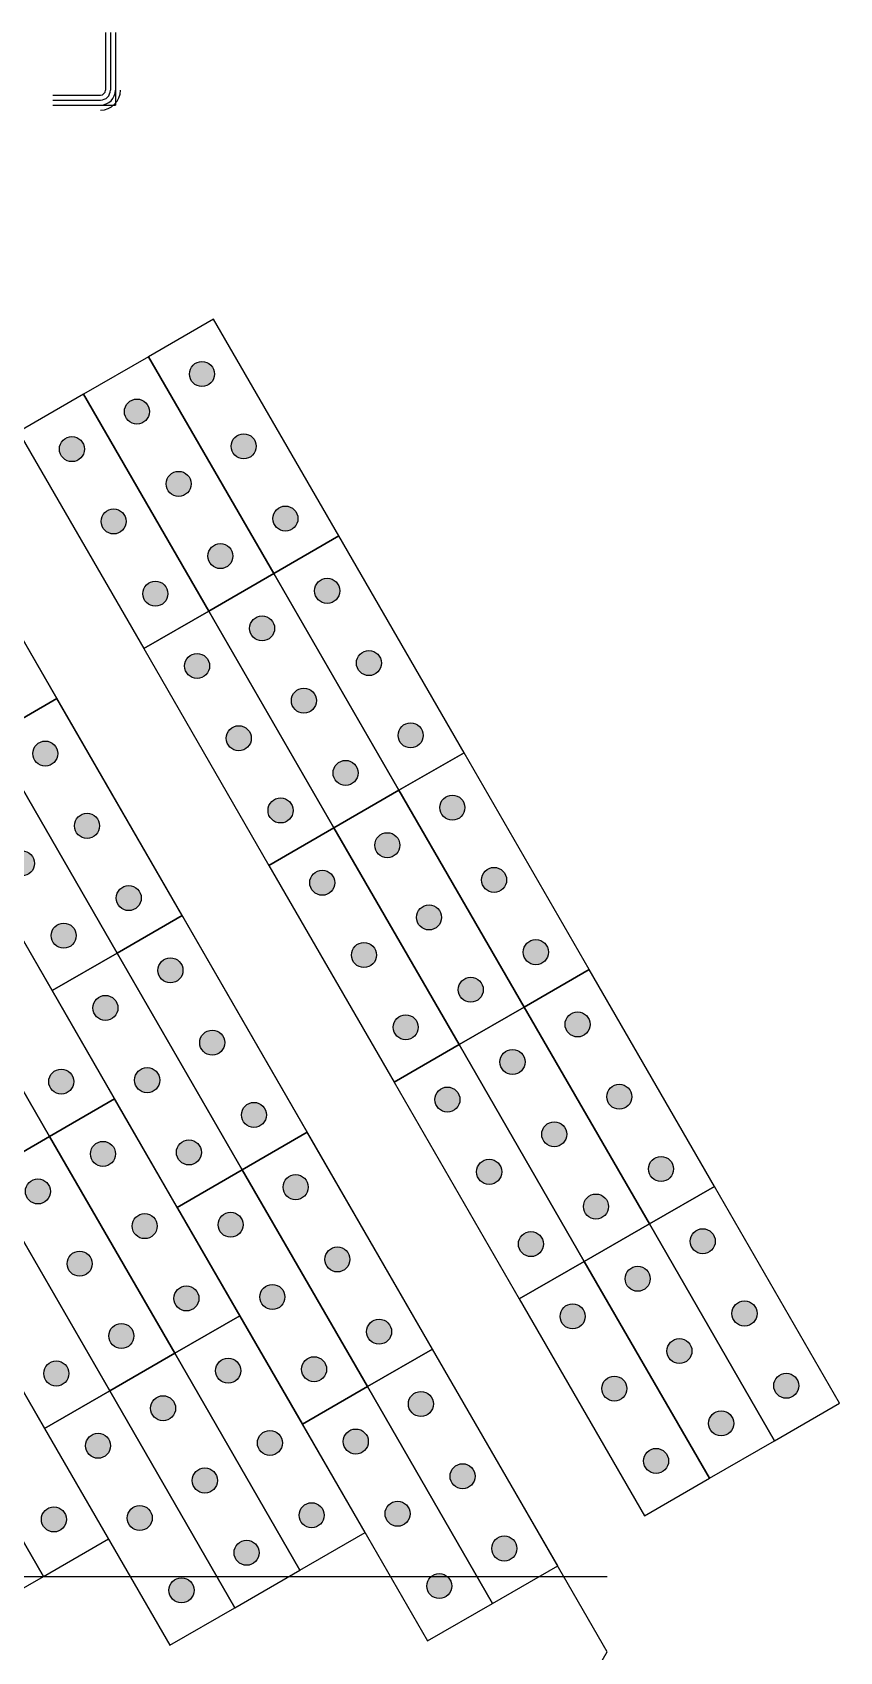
# Model space of a CAD drawing. Header units: millimetres. Extents: x 1388 to 8110, y -1425 to 5021.
# Drawn here: x 2890.7 to 3051.9, y -620.1 to -296.7 of the extents above; entities that cross this region are included whole.
import ezdxf

# ---------------------------------------------------------------- set-up
doc = ezdxf.new("R2010")
doc.units = ezdxf.units.MM

msp = doc.modelspace()

# ---------------------------------------------------------------- hatches: boundary and pattern name
at = {"true_color": 0xf1eb1f}
h = msp.add_hatch(color=2, dxfattribs=at)
h.dxf.hatch_style = 1
h.paths.add_polyline_path([(2927.053, -364.979, 1), (2922.053, -364.979, 1)])
h = msp.add_hatch(color=2, dxfattribs=at)
h.dxf.hatch_style = 1
h.paths.add_polyline_path([(2914.062, -372.479, 1), (2909.062, -372.479, 1)])
h = msp.add_hatch(color=2, dxfattribs=at)
h.dxf.hatch_style = 1
h.paths.add_polyline_path([(2901.072, -379.979, 1), (2896.072, -379.979, 1)])
h = msp.add_hatch(color=2, dxfattribs=at)
h.dxf.hatch_style = 1
h.paths.add_polyline_path([(2935.386, -379.413, 1), (2930.386, -379.413, 1)])
h = msp.add_hatch(color=2, dxfattribs=at)
h.dxf.hatch_style = 1
h.paths.add_polyline_path([(2922.396, -386.913, 1), (2917.396, -386.913, 1)])
h = msp.add_hatch(color=2, dxfattribs=at)
h.dxf.hatch_style = 1
h.paths.add_polyline_path([(2909.405, -394.413, 1), (2904.405, -394.413, 1)])
h = msp.add_hatch(color=2, dxfattribs=at)
h.dxf.hatch_style = 1
h.paths.add_polyline_path([(2943.719, -393.847, 1), (2938.719, -393.847, 1)])
h = msp.add_hatch(color=2, dxfattribs=at)
h.dxf.hatch_style = 1
h.paths.add_polyline_path([(2930.729, -401.347, 1), (2925.729, -401.347, 1)])
h = msp.add_hatch(color=2, dxfattribs=at)
h.dxf.hatch_style = 1
h.paths.add_polyline_path([(2917.739, -408.847, 1), (2912.739, -408.847, 1)])
h = msp.add_hatch(color=2, dxfattribs=at)
h.dxf.hatch_style = 1
h.paths.add_polyline_path([(2952.053, -408.28, 1), (2947.053, -408.28, 1)])
h = msp.add_hatch(color=2, dxfattribs=at)
h.dxf.hatch_style = 1
h.paths.add_polyline_path([(2939.062, -415.78, 1), (2934.062, -415.78, 1)])
h = msp.add_hatch(color=2, dxfattribs=at)
h.dxf.hatch_style = 1
h.paths.add_polyline_path([(2960.386, -422.714, 1), (2955.386, -422.714, 1)])
h = msp.add_hatch(color=2, dxfattribs=at)
h.dxf.hatch_style = 1
h.paths.add_polyline_path([(2926.072, -423.28, 1), (2921.072, -423.28, 1)])
h = msp.add_hatch(color=2, dxfattribs=at)
h.dxf.hatch_style = 1
h.paths.add_polyline_path([(2947.396, -430.214, 1), (2942.396, -430.214, 1)])
h = msp.add_hatch(color=2, dxfattribs=at)
h.dxf.hatch_style = 1
h.paths.add_polyline_path([(2934.405, -437.714, 1), (2929.405, -437.714, 1)])
h = msp.add_hatch(color=2, dxfattribs=at)
h.dxf.hatch_style = 1
h.paths.add_polyline_path([(2968.719, -437.148, 1), (2963.719, -437.148, 1)])
h = msp.add_hatch(color=2, dxfattribs=at)
h.dxf.hatch_style = 1
h.paths.add_polyline_path([(2895.761, -440.78, 1), (2890.761, -440.78, 1)])
h = msp.add_hatch(color=2, dxfattribs=at)
h.dxf.hatch_style = 1
h.paths.add_polyline_path([(2955.729, -444.648, 1), (2950.729, -444.648, 1)])
h = msp.add_hatch(color=2, dxfattribs=at)
h.dxf.hatch_style = 1
h.paths.add_polyline_path([(2977.053, -451.582, 1), (2972.053, -451.582, 1)])
h = msp.add_hatch(color=2, dxfattribs=at)
h.dxf.hatch_style = 1
h.paths.add_polyline_path([(2904.094, -455.214, 1), (2899.094, -455.214, 1)])
h = msp.add_hatch(color=2, dxfattribs=at)
h.dxf.hatch_style = 1
h.paths.add_polyline_path([(2942.739, -452.148, 1), (2937.739, -452.148, 1)])
h = msp.add_hatch(color=2, dxfattribs=at)
h.dxf.hatch_style = 1
h.paths.add_polyline_path([(2964.062, -459.082, 1), (2959.062, -459.082, 1)])
h = msp.add_hatch(color=2, dxfattribs=at)
h.dxf.hatch_style = 1
h.paths.add_polyline_path([(2891.104, -462.714, 1), (2886.104, -462.714, 1)])
h = msp.add_hatch(color=2, dxfattribs=at)
h.dxf.hatch_style = 1
h.paths.add_polyline_path([(2951.072, -466.582, 1), (2946.072, -466.582, 1)])
h = msp.add_hatch(color=2, dxfattribs=at)
h.dxf.hatch_style = 1
h.paths.add_polyline_path([(2985.386, -466.015, 1), (2980.386, -466.015, 1)])
h = msp.add_hatch(color=2, dxfattribs=at)
h.dxf.hatch_style = 1
h.paths.add_polyline_path([(2912.428, -469.648, 1), (2907.428, -469.648, 1)])
h = msp.add_hatch(color=2, dxfattribs=at)
h.dxf.hatch_style = 1
h.paths.add_polyline_path([(2972.396, -473.515, 1), (2967.396, -473.515, 1)])
h = msp.add_hatch(color=2, dxfattribs=at)
h.dxf.hatch_style = 1
h.paths.add_polyline_path([(2899.437, -477.148, 1), (2894.437, -477.148, 1)])
h = msp.add_hatch(color=2, dxfattribs=at)
h.dxf.hatch_style = 1
h.paths.add_polyline_path([(2959.405, -481.015, 1), (2954.405, -481.015, 1)])
h = msp.add_hatch(color=2, dxfattribs=at)
h.dxf.hatch_style = 1
h.paths.add_polyline_path([(2993.719, -480.449, 1), (2988.719, -480.449, 1)])
h = msp.add_hatch(color=2, dxfattribs=at)
h.dxf.hatch_style = 1
h.paths.add_polyline_path([(2920.761, -484.082, 1), (2915.761, -484.082, 1)])
h = msp.add_hatch(color=2, dxfattribs=at)
h.dxf.hatch_style = 1
h.paths.add_polyline_path([(2980.729, -487.949, 1), (2975.729, -487.949, 1)])
h = msp.add_hatch(color=2, dxfattribs=at)
h.dxf.hatch_style = 1
h.paths.add_polyline_path([(2907.771, -491.582, 1), (2902.771, -491.582, 1)])
h = msp.add_hatch(color=2, dxfattribs=at)
h.dxf.hatch_style = 1
h.paths.add_polyline_path([(2967.739, -495.449, 1), (2962.739, -495.449, 1)])
h = msp.add_hatch(color=2, dxfattribs=at)
h.dxf.hatch_style = 1
h.paths.add_polyline_path([(3002.053, -494.883, 1), (2997.053, -494.883, 1)])
h = msp.add_hatch(color=2, dxfattribs=at)
h.dxf.hatch_style = 1
h.paths.add_polyline_path([(2929.094, -498.515, 1), (2924.094, -498.515, 1)])
h = msp.add_hatch(color=2, dxfattribs=at)
h.dxf.hatch_style = 1
h.paths.add_polyline_path([(2989.062, -502.383, 1), (2984.062, -502.383, 1)])
h = msp.add_hatch(color=2, dxfattribs=at)
h.dxf.hatch_style = 1
h.paths.add_polyline_path([(2898.947, -506.299, 1), (2893.947, -506.299, 1)])
h = msp.add_hatch(color=2, dxfattribs=at)
h.dxf.hatch_style = 1
h.paths.add_polyline_path([(2916.104, -506.015, 1), (2911.104, -506.015, 1)])
h = msp.add_hatch(color=2, dxfattribs=at)
h.dxf.hatch_style = 1
h.paths.add_polyline_path([(2976.072, -509.883, 1), (2971.072, -509.883, 1)])
h = msp.add_hatch(color=2, dxfattribs=at)
h.dxf.hatch_style = 1
h.paths.add_polyline_path([(3010.386, -509.317, 1), (3005.386, -509.317, 1)])
h = msp.add_hatch(color=2, dxfattribs=at)
h.dxf.hatch_style = 1
h.paths.add_polyline_path([(2937.428, -512.949, 1), (2932.428, -512.949, 1)])
h = msp.add_hatch(color=2, dxfattribs=at)
h.dxf.hatch_style = 1
h.paths.add_polyline_path([(2997.396, -516.817, 1), (2992.396, -516.817, 1)])
h = msp.add_hatch(color=2, dxfattribs=at)
h.dxf.hatch_style = 1
h.paths.add_polyline_path([(2907.28, -520.732, 1), (2902.28, -520.732, 1)])
h = msp.add_hatch(color=2, dxfattribs=at)
h.dxf.hatch_style = 1
h.paths.add_polyline_path([(2924.437, -520.449, 1), (2919.437, -520.449, 1)])
h = msp.add_hatch(color=2, dxfattribs=at)
h.dxf.hatch_style = 1
h.paths.add_polyline_path([(2984.405, -524.317, 1), (2979.405, -524.317, 1)])
h = msp.add_hatch(color=2, dxfattribs=at)
h.dxf.hatch_style = 1
h.paths.add_polyline_path([(3018.719, -523.75, 1), (3013.719, -523.75, 1)])
h = msp.add_hatch(color=2, dxfattribs=at)
h.dxf.hatch_style = 1
h.paths.add_polyline_path([(2894.29, -528.232, 1), (2889.29, -528.232, 1)])
h = msp.add_hatch(color=2, dxfattribs=at)
h.dxf.hatch_style = 1
h.paths.add_polyline_path([(2945.761, -527.383, 1), (2940.761, -527.383, 1)])
h = msp.add_hatch(color=2, dxfattribs=at)
h.dxf.hatch_style = 1
h.paths.add_polyline_path([(3005.729, -531.25, 1), (3000.729, -531.25, 1)])
h = msp.add_hatch(color=2, dxfattribs=at)
h.dxf.hatch_style = 1
h.paths.add_polyline_path([(2915.614, -535.166, 1), (2910.614, -535.166, 1)])
h = msp.add_hatch(color=2, dxfattribs=at)
h.dxf.hatch_style = 1
h.paths.add_polyline_path([(2932.771, -534.883, 1), (2927.771, -534.883, 1)])
h = msp.add_hatch(color=2, dxfattribs=at)
h.dxf.hatch_style = 1
h.paths.add_polyline_path([(2992.739, -538.75, 1), (2987.739, -538.75, 1)])
h = msp.add_hatch(color=2, dxfattribs=at)
h.dxf.hatch_style = 1
h.paths.add_polyline_path([(3027.053, -538.184, 1), (3022.053, -538.184, 1)])
h = msp.add_hatch(color=2, dxfattribs=at)
h.dxf.hatch_style = 1
h.paths.add_polyline_path([(2954.094, -541.817, 1), (2949.094, -541.817, 1)])
h = msp.add_hatch(color=2, dxfattribs=at)
h.dxf.hatch_style = 1
h.paths.add_polyline_path([(2902.623, -542.666, 1), (2897.623, -542.666, 1)])
h = msp.add_hatch(color=2, dxfattribs=at)
h.dxf.hatch_style = 1
h.paths.add_polyline_path([(3014.062, -545.684, 1), (3009.062, -545.684, 1)])
h = msp.add_hatch(color=2, dxfattribs=at)
h.dxf.hatch_style = 1
h.paths.add_polyline_path([(2923.947, -549.6, 1), (2918.947, -549.6, 1)])
h = msp.add_hatch(color=2, dxfattribs=at)
h.dxf.hatch_style = 1
h.paths.add_polyline_path([(2941.104, -549.317, 1), (2936.104, -549.317, 1)])
h = msp.add_hatch(color=2, dxfattribs=at)
h.dxf.hatch_style = 1
h.paths.add_polyline_path([(3001.072, -553.184, 1), (2996.072, -553.184, 1)])
h = msp.add_hatch(color=2, dxfattribs=at)
h.dxf.hatch_style = 1
h.paths.add_polyline_path([(3035.386, -552.618, 1), (3030.386, -552.618, 1)])
h = msp.add_hatch(color=2, dxfattribs=at)
h.dxf.hatch_style = 1
h.paths.add_polyline_path([(2910.957, -557.1, 1), (2905.957, -557.1, 1)])
h = msp.add_hatch(color=2, dxfattribs=at)
h.dxf.hatch_style = 1
h.paths.add_polyline_path([(2962.428, -556.25, 1), (2957.428, -556.25, 1)])
h = msp.add_hatch(color=2, dxfattribs=at)
h.dxf.hatch_style = 1
h.paths.add_polyline_path([(3022.396, -560.118, 1), (3017.396, -560.118, 1)])
h = msp.add_hatch(color=2, dxfattribs=at)
h.dxf.hatch_style = 1
h.paths.add_polyline_path([(2897.966, -564.6, 1), (2892.966, -564.6, 1)])
h = msp.add_hatch(color=2, dxfattribs=at)
h.dxf.hatch_style = 1
h.paths.add_polyline_path([(2932.28, -564.034, 1), (2927.28, -564.034, 1)])
h = msp.add_hatch(color=2, dxfattribs=at)
h.dxf.hatch_style = 1
h.paths.add_polyline_path([(2949.437, -563.75, 1), (2944.437, -563.75, 1)])
h = msp.add_hatch(color=2, dxfattribs=at)
h.dxf.hatch_style = 1
h.paths.add_polyline_path([(3009.405, -567.618, 1), (3004.405, -567.618, 1)])
h = msp.add_hatch(color=2, dxfattribs=at)
h.dxf.hatch_style = 1
h.paths.add_polyline_path([(3043.719, -567.052, 1), (3038.719, -567.052, 1)])
h = msp.add_hatch(color=2, dxfattribs=at)
h.dxf.hatch_style = 1
h.paths.add_polyline_path([(2919.29, -571.534, 1), (2914.29, -571.534, 1)])
h = msp.add_hatch(color=2, dxfattribs=at)
h.dxf.hatch_style = 1
h.paths.add_polyline_path([(2970.761, -570.684, 1), (2965.761, -570.684, 1)])
h = msp.add_hatch(color=2, dxfattribs=at)
h.dxf.hatch_style = 1
h.paths.add_polyline_path([(3030.729, -574.552, 1), (3025.729, -574.552, 1)])
h = msp.add_hatch(color=2, dxfattribs=at)
h.dxf.hatch_style = 1
h.paths.add_polyline_path([(2906.3, -579.034, 1), (2901.3, -579.034, 1)])
h = msp.add_hatch(color=2, dxfattribs=at)
h.dxf.hatch_style = 1
h.paths.add_polyline_path([(2940.614, -578.467, 1), (2935.614, -578.467, 1)])
h = msp.add_hatch(color=2, dxfattribs=at)
h.dxf.hatch_style = 1
h.paths.add_polyline_path([(2957.771, -578.184, 1), (2952.771, -578.184, 1)])
h = msp.add_hatch(color=2, dxfattribs=at)
h.dxf.hatch_style = 1
h.paths.add_polyline_path([(3017.739, -582.052, 1), (3012.739, -582.052, 1)])
h = msp.add_hatch(color=2, dxfattribs=at)
h.dxf.hatch_style = 1
h.paths.add_polyline_path([(2927.623, -585.967, 1), (2922.623, -585.967, 1)])
h = msp.add_hatch(color=2, dxfattribs=at)
h.dxf.hatch_style = 1
h.paths.add_polyline_path([(2979.094, -585.118, 1), (2974.094, -585.118, 1)])
h = msp.add_hatch(color=2, dxfattribs=at)
h.dxf.hatch_style = 1
h.paths.add_polyline_path([(2897.476, -593.75, 1), (2892.476, -593.75, 1)])
h = msp.add_hatch(color=2, dxfattribs=at)
h.dxf.hatch_style = 1
h.paths.add_polyline_path([(2914.633, -593.467, 1), (2909.633, -593.467, 1)])
h = msp.add_hatch(color=2, dxfattribs=at)
h.dxf.hatch_style = 1
h.paths.add_polyline_path([(2948.947, -592.901, 1), (2943.947, -592.901, 1)])
h = msp.add_hatch(color=2, dxfattribs=at)
h.dxf.hatch_style = 1
h.paths.add_polyline_path([(2966.104, -592.618, 1), (2961.104, -592.618, 1)])
h = msp.add_hatch(color=2, dxfattribs=at)
h.dxf.hatch_style = 1
h.paths.add_polyline_path([(2935.957, -600.401, 1), (2930.957, -600.401, 1)])
h = msp.add_hatch(color=2, dxfattribs=at)
h.dxf.hatch_style = 1
h.paths.add_polyline_path([(2987.428, -599.552, 1), (2982.428, -599.552, 1)])
h = msp.add_hatch(color=2, dxfattribs=at)
h.dxf.hatch_style = 1
h.paths.add_polyline_path([(2974.437, -607.052, 1), (2969.437, -607.052, 1)])
h = msp.add_hatch(color=2, dxfattribs=at)
h.dxf.hatch_style = 1
h.paths.add_polyline_path([(2922.966, -607.901, 1), (2917.966, -607.901, 1)])

# ---------------------------------------------------------------- linework, layer by layer
for p, q in [((2905.269, -296.743), (2905.269, -308.267)), ((2906.269, -296.743), (2906.269, -308.267)), ((2907.269, -296.743), (2907.269, -311.267)), ((2894.746, -309.267), (2904.269, -309.267)), ((2894.746, -310.267), (2904.269, -310.267)), ((2894.746, -311.267), (2907.269, -311.267)), ((2832.286, -605.169), (3005.491, -605.169))]:
    msp.add_line(p, q)
for points in [[(2951.881, -397.314), (2926.881, -354.012), (2913.891, -361.512), (2938.891, -404.814)], [(2938.891, -404.814), (2913.891, -361.512), (2900.9, -369.012), (2925.9, -412.314)], [(2572.479, -370.169), (2428.141, -620.169), (2572.479, -870.169), (2861.154, -870.169), (3005.491, -620.169), (2861.154, -370.169)], [(2925.9, -412.314), (2900.9, -369.012), (2887.91, -376.512), (2912.91, -419.814)], [(2895.59, -429.814), (2870.59, -386.512), (2857.599, -394.012), (2882.599, -437.314)], [(2976.881, -440.615), (2951.881, -397.314), (2938.891, -404.814), (2963.891, -448.115)], [(2963.891, -448.115), (2938.891, -404.814), (2925.9, -412.314), (2950.9, -455.615)], [(2950.9, -455.615), (2925.9, -412.314), (2912.91, -419.814), (2937.91, -463.115)], [(2920.59, -473.115), (2895.59, -429.814), (2882.599, -437.314), (2907.599, -480.615)], [(2907.599, -480.615), (2882.599, -437.314), (2869.609, -444.814), (2894.609, -488.115)], [(3001.881, -483.916), (2976.881, -440.615), (2963.891, -448.115), (2988.891, -491.416)], [(2988.891, -491.416), (2963.891, -448.115), (2950.9, -455.615), (2975.9, -498.916)], [(2975.9, -498.916), (2950.9, -455.615), (2937.91, -463.115), (2962.91, -506.416)], [(2907.109, -509.765), (2882.109, -466.464), (2869.118, -473.964), (2894.118, -517.265)], [(2894.118, -517.265), (2869.118, -473.964), (2856.128, -481.464), (2881.128, -524.765)], [(2945.59, -516.416), (2920.59, -473.115), (2907.599, -480.615), (2932.599, -523.916)], [(2932.599, -523.916), (2907.599, -480.615), (2894.609, -488.115), (2919.609, -531.416)], [(3026.881, -527.217), (3001.881, -483.916), (2988.891, -491.416), (3013.891, -534.717)], [(3013.891, -534.717), (2988.891, -491.416), (2975.9, -498.916), (3000.9, -542.217)], [(3000.9, -542.217), (2975.9, -498.916), (2962.91, -506.416), (2987.91, -549.717)], [(2932.109, -553.067), (2907.109, -509.765), (2894.118, -517.265), (2919.118, -560.567)], [(2919.118, -560.567), (2894.118, -517.265), (2881.128, -524.765), (2906.128, -568.067)], [(2970.59, -559.717), (2945.59, -516.416), (2932.599, -523.916), (2957.599, -567.217)], [(2906.128, -568.067), (2881.128, -524.765), (2868.138, -532.265), (2893.138, -575.567)], [(2957.599, -567.217), (2932.599, -523.916), (2919.609, -531.416), (2944.609, -574.717)], [(3051.881, -570.519), (3026.881, -527.217), (3013.891, -534.717), (3038.891, -578.019)], [(3038.891, -578.019), (3013.891, -534.717), (3000.9, -542.217), (3025.9, -585.519)], [(3025.9, -585.519), (3000.9, -542.217), (2987.91, -549.717), (3012.91, -593.019)], [(2905.871, -597.621), (2880.871, -554.32), (2867.88, -561.82), (2892.88, -605.121)], [(2957.109, -596.368), (2932.109, -553.067), (2919.118, -560.567), (2944.118, -603.868)], [(2892.88, -605.121), (2867.88, -561.82), (2854.89, -569.32), (2879.89, -612.621)], [(2944.118, -603.868), (2919.118, -560.567), (2906.128, -568.067), (2931.128, -611.368)], [(2995.59, -603.019), (2970.59, -559.717), (2957.599, -567.217), (2982.599, -610.519)], [(2931.128, -611.368), (2906.128, -568.067), (2893.138, -575.567), (2918.138, -618.868)], [(2982.599, -610.519), (2957.599, -567.217), (2944.609, -574.717), (2969.609, -618.019)]]:
    msp.add_lwpolyline(points, close=True)
at = {"color": 2, "true_color": 0xf1eb1f}
for centre in [(2924.553, -364.979), (2911.562, -372.479), (2898.572, -379.979), (2932.886, -379.413), (2919.896, -386.913), (2906.905, -394.413), (2941.219, -393.847), (2928.229, -401.347), (2915.239, -408.847), (2949.553, -408.28), (2936.562, -415.78), (2957.886, -422.714), (2923.572, -423.28), (2944.896, -430.214), (2931.905, -437.714), (2966.219, -437.148), (2893.261, -440.78), (2953.229, -444.648), (2974.553, -451.582), (2901.594, -455.214), (2940.239, -452.148), (2961.562, -459.082), (2888.604, -462.714), (2948.572, -466.582), (2982.886, -466.015), (2909.928, -469.648), (2969.896, -473.515), (2896.937, -477.148), (2956.905, -481.015), (2991.219, -480.449), (2918.261, -484.082), (2978.229, -487.949), (2905.271, -491.582), (2965.239, -495.449), (2999.553, -494.883), (2926.594, -498.515), (2986.562, -502.383), (2896.447, -506.299), (2913.604, -506.015), (2973.572, -509.883), (3007.886, -509.317), (2934.928, -512.949), (2994.896, -516.817), (2904.78, -520.732), (2921.937, -520.449), (2981.905, -524.317), (3016.219, -523.75), (2891.79, -528.232), (2943.261, -527.383), (3003.229, -531.25), (2913.114, -535.166), (2930.271, -534.883), (2990.239, -538.75), (3024.553, -538.184), (2951.594, -541.817), (2900.123, -542.666), (3011.562, -545.684), (2921.447, -549.6), (2938.604, -549.317), (2998.572, -553.184), (3032.886, -552.618), (2908.457, -557.1), (2959.928, -556.25), (3019.896, -560.118), (2895.466, -564.6), (2929.78, -564.034), (2946.937, -563.75), (3006.905, -567.618), (3041.219, -567.052), (2916.79, -571.534), (2968.261, -570.684), (3028.229, -574.552), (2903.8, -579.034), (2938.114, -578.467), (2955.271, -578.184), (3015.239, -582.052), (2925.123, -585.967), (2976.594, -585.118), (2894.976, -593.75), (2912.133, -593.467), (2946.447, -592.901), (2963.604, -592.618), (2933.457, -600.401), (2984.928, -599.552), (2971.937, -607.052), (2920.466, -607.901)]:
    msp.add_circle(centre, 2.5, dxfattribs=at)
for radius in [1, 2, 3, 4]:
    msp.add_arc((2904.269, -308.267), radius, 270, 0)

doc.saveas('drawing.dxf')
